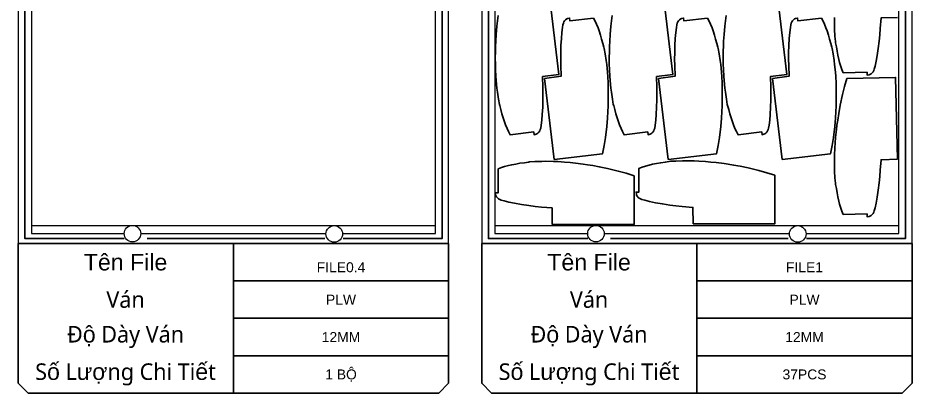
# Model space of a CAD drawing. Header units: millimetres. Extents: x -10628 to 24720, y -21829 to 4032.
# Drawn here: x 5248 to 7949, y -11150 to -10016 of the extents above; entities that cross this region are included whole.
import ezdxf
from ezdxf.enums import TextEntityAlignment as Align
from ezdxf.lldxf.tags import DXFTag

# ---------------------------------------------------------------- set-up
doc = ezdxf.new("R2010")
doc.units = ezdxf.units.MM
doc.layers.add('layer chu', color=7, linetype='Continuous', lineweight=9)
doc.layers.add('layer khung van cnc', color=7, linetype='Continuous', lineweight=25, true_color=0xfbf59b)
doc.layers.add('layer mau', color=7, linetype='Continuous')
doc.styles.add('Text Dim', font='arial.ttf')
tags = doc.linetypes.add('DATTRANHVAKEPVAN', pattern='A,32.156035,-1.521322,["DAT TRÁNH VA CHẠM KẸP VÁN",Text Dim,S=2.23494,R=0,X=0,Y=-0.877209],-47.8264', length=81.503757).pattern_tags.tags
tags[6] = DXFTag(74, 10)
tags = doc.linetypes.add('KVVIENMAY', pattern='A,46.311228,-10.280676,["KV VIỀN MÁY",Text Dim,S=10.028098,R=0,X=0,Y=-4.346144],-100.988212', length=157.580116).pattern_tags.tags
tags[6] = DXFTag(74, 10)

# ---------------------------------------------------------------- blocks, each defined once
blk = doc.blocks.new('khung van cnc')
at = {"color": 2, "linetype": 'DATTRANHVAKEPVAN', "lineweight": 5}
for p, q in [((-1453, -44.4), (-1148, -44.4)), ((-1148, -44.4), (-538.7, -44.4)), ((-539.1, -45.3), (-233, -44.4))]:
    blk.add_line(p, q, dxfattribs=at)
at = {"color": 250, "lineweight": 5}
blk.add_line((-1494.1, -99.4), (-193, -99.4), dxfattribs=at)
at = {"lineweight": 5}
blk.add_lwpolyline([(-193, -99.4), (-193, 2370.6), (-223, 2400.6), (-1463, 2400.6), (-1493, 2370.6), (-1493, -99.4)], close=True, dxfattribs=at)
at = {"color": 1, "linetype": 'KVVIENMAY'}
for points in [[(-511.9, -84.4), (-213, -84.4), (-213, 2370.6), (-228, 2385.6), (-1458, 2385.6), (-1473, 2370.6), (-1473, -84.4), (-1172.8, -84.4)], [(-1104, -84.4), (-567.2, -84.4)]]:
    blk.add_lwpolyline(points, dxfattribs=at)
at = {"lineweight": 5}
for points in [[(-513.5, -69.4), (-233, -69.4), (-233, 2370.6), (-1453, 2370.6), (-1453, -69.4), (-1173, -69.4)], [(-1123, -69.4), (-563.5, -69.4)]]:
    blk.add_lwpolyline(points, dxfattribs=at)
blk.add_lwpolyline([(-843, -551.3), (-1463, -551.3), (-1493, -521.3), (-1493, -99.4), (-843, -99.4)], close=True)
for centre in [(-1148, -69.4), (-538.5, -70.2)]:
    blk.add_circle(centre, 25, dxfattribs=at)
at = {"layer": 'layer mau'}
for points in [[(-843, -99.4), (-193, -99.4), (-193, -212.4), (-843, -212.4)], [(-843, -212.4), (-193, -212.4), (-193, -325.3), (-843, -325.3)], [(-843, -325.3), (-193, -325.3), (-193, -438.3), (-843, -438.3)], [(-843, -438.3), (-193, -438.3), (-193, -521.2), (-223, -551.2), (-843, -551.2)]]:
    blk.add_lwpolyline(points, close=True, dxfattribs=at)
at = {"color": 254, "lineweight": 5, "char_height": 50, "width": 647.53, "attachment_point": 5}
for s, insert in [('{\\fArial|b0|i0|c163|p34;Tên File}', (-1168.8, -155.9)), ('{\\fYu Gothic UI Semilight|b0|i0|c128|p34;Ván}', (-1168.8, -268.9)), ('{\\fYu Gothic UI Semilight|b0|i0|c128|p34;Đ\\fArial|b0|i0|c163|p34;ộ\\fYu Gothic UI Semilight|b0|i0|c128|p34; Dày Ván}', (-1168.8, -381.8)), ('{\\fYu Gothic UI Semilight|b0|i0|c128|p34;S\\fArial|b0|i0|c163|p34;ố\\fYu Gothic UI Semilight|b0|i0|c128|p34; L\\fArial|b0|i0|c163|p34;ượ\\fYu Gothic UI Semilight|b0|i0|c128|p34;ng Chi Ti\\fArial|b0|i0|c163|p34;ế\\fYu Gothic UI Semilight|b0|i0|c128|p34;t}', (-1168.8, -494.8))]:
    blk.add_mtext(s, dxfattribs=dict(at, insert=insert))
at = {"layer": 'layer mau'}
for tag, p in [('ÁGF', (-518, -155.9)), ('TENFILE', (-518, -268.9)), ('TENFILE', (-518, -381.8)), ('TENFILE', (-518, -494.8))]:
    blk.add_attdef(tag, text='', height=30, dxfattribs=at).set_placement(p, align=Align.MIDDLE_CENTER)

msp = doc.modelspace()

# ---------------------------------------------------------------- linework, layer by layer
for points in [[(6853.186, -9941.957), (6882.306, -10186.985), (6832.736, -10193.562), (6833.661, -10225.727), (6833.955, -10244.919), (6833.816, -10263.964), (6833.152, -10286.154), (6831.904, -10307.83), (6830.282, -10325.426), (6828.477, -10340.21), (6827.135, -10349.045), (6825.85, -10353.829), (6824.144, -10357.877), (6821.923, -10361.284), (6818.925, -10364.333), (6815.682, -10366.571), (6813.024, -10367.717), (6807.098, -10369.365), (6806.066, -10360.681), (6734.811, -10369.149), (6729.568, -10359.561), (6725.464, -10350.601), (6721.036, -10339.592), (6717.638, -10330.167), (6713.7, -10317.9), (6710.174, -10305.843), (6706.738, -10292.631), (6703.339, -10281.128), (6702.253, -10277.586), (6699.532, -10261.556), (6696.497, -10240.915), (6694.882, -10228.641), (6692.729, -10205.907), (6691.656, -10192.538), (6690.546, -10172.442), (6690.133, -10155.602), (6690.006, -10139.306), (6690.26, -10115.78), (6690.568, -10102.659), (6691.233, -10086.759), (6692.424, -10066.714), (6694.545, -10041.309), (6698.41, -10008.533)], [(7197.439, -9941.957), (7226.558, -10186.985), (7176.989, -10193.562), (7177.913, -10225.727), (7178.207, -10244.919), (7178.069, -10263.964), (7177.405, -10286.154), (7176.157, -10307.83), (7174.534, -10325.426), (7172.729, -10340.21), (7171.387, -10349.045), (7170.103, -10353.829), (7168.396, -10357.877), (7166.176, -10361.284), (7163.177, -10364.333), (7159.935, -10366.571), (7157.276, -10367.717), (7151.35, -10369.365), (7150.318, -10360.681), (7079.063, -10369.149), (7073.821, -10359.561), (7069.717, -10350.601), (7065.288, -10339.592), (7061.891, -10330.167), (7057.953, -10317.9), (7054.426, -10305.843), (7050.99, -10292.631), (7047.591, -10281.128), (7046.505, -10277.586), (7043.784, -10261.556), (7040.749, -10240.915), (7039.134, -10228.641), (7036.981, -10205.907), (7035.908, -10192.538), (7034.798, -10172.442), (7034.385, -10155.602), (7034.259, -10139.306), (7034.513, -10115.78), (7034.821, -10102.659), (7035.485, -10086.759), (7036.676, -10066.714), (7038.798, -10041.309), (7042.663, -10008.533)], [(7541.691, -9941.957), (7570.811, -10186.985), (7521.241, -10193.562), (7522.165, -10225.727), (7522.46, -10244.919), (7522.321, -10263.964), (7521.657, -10286.154), (7520.409, -10307.83), (7518.786, -10325.426), (7516.982, -10340.21), (7515.639, -10349.045), (7514.355, -10353.829), (7512.649, -10357.877), (7510.428, -10361.284), (7507.429, -10364.333), (7504.187, -10366.571), (7501.529, -10367.717), (7495.603, -10369.365), (7494.571, -10360.681), (7423.315, -10369.149), (7418.073, -10359.561), (7413.969, -10350.601), (7409.541, -10339.592), (7406.143, -10330.167), (7402.205, -10317.9), (7398.679, -10305.843), (7395.243, -10292.631), (7391.843, -10281.128), (7390.758, -10277.586), (7388.037, -10261.556), (7385.002, -10240.915), (7383.387, -10228.641), (7381.234, -10205.907), (7380.161, -10192.538), (7379.05, -10172.442), (7378.638, -10155.602), (7378.511, -10139.306), (7378.765, -10115.78), (7379.073, -10102.659), (7379.737, -10086.759), (7380.928, -10066.714), (7383.05, -10041.309), (7386.915, -10008.533)], [(7905.019, -10014.568), (7855.05, -10016.442), (7852.937, -10048.551), (7851.421, -10067.685), (7849.487, -10086.632), (7846.734, -10108.66), (7843.447, -10130.122), (7840.173, -10147.487), (7836.982, -10162.035), (7834.813, -10170.704), (7833.083, -10175.346), (7831.003, -10179.214), (7828.471, -10182.397), (7825.198, -10185.149), (7821.759, -10187.072), (7819.004, -10187.962), (7812.95, -10189.044), (7812.741, -10180.302), (7741.005, -10182.013), (7736.69, -10171.974), (7733.449, -10162.667), (7730.078, -10151.289), (7727.584, -10141.586), (7724.821, -10129.002), (7722.446, -10116.666), (7720.272, -10103.19), (7717.972, -10091.417), (7717.225, -10087.789), (7716.028, -10071.573), (7714.952, -10050.738), (7714.502, -10038.367), (7714.502, -10015.531)]]:
    msp.add_lwpolyline(points)
for points in [[(6839.109, -10198.971), (6888.679, -10192.394), (6887.754, -10160.23), (6887.46, -10141.037), (6887.598, -10121.993), (6888.263, -10099.803), (6889.511, -10078.127), (6891.133, -10060.531), (6892.938, -10045.747), (6894.28, -10036.911), (6895.565, -10032.127), (6897.271, -10028.08), (6899.492, -10024.673), (6902.49, -10021.624), (6905.733, -10019.386), (6908.391, -10018.24), (6914.317, -10016.592), (6915.349, -10025.276), (6986.604, -10016.807), (6991.847, -10026.395), (6995.951, -10035.356), (7000.379, -10046.365), (7003.777, -10055.789), (7007.714, -10068.057), (7011.241, -10080.114), (7014.677, -10093.325), (7018.076, -10104.829), (7019.162, -10108.37), (7021.883, -10124.401), (7024.918, -10145.042), (7026.533, -10157.315), (7028.686, -10180.05), (7029.759, -10193.419), (7030.869, -10213.514), (7031.282, -10230.354), (7031.409, -10246.651), (7031.154, -10270.177), (7030.847, -10283.297), (7030.182, -10299.198), (7028.991, -10319.243), (7026.87, -10344.648), (7023.005, -10377.424), (7019.084, -10402.136), (7014.253, -10426.646), (6868.229, -10444)], [(7183.361, -10198.971), (7232.931, -10192.394), (7232.007, -10160.23), (7231.712, -10141.037), (7231.851, -10121.993), (7232.515, -10099.803), (7233.763, -10078.127), (7235.386, -10060.531), (7237.191, -10045.747), (7238.533, -10036.911), (7239.817, -10032.127), (7241.523, -10028.08), (7243.744, -10024.673), (7246.743, -10021.624), (7249.985, -10019.386), (7252.643, -10018.24), (7258.569, -10016.592), (7259.601, -10025.276), (7330.857, -10016.807), (7336.099, -10026.395), (7340.203, -10035.356), (7344.631, -10046.365), (7348.029, -10055.789), (7351.967, -10068.057), (7355.494, -10080.114), (7358.929, -10093.325), (7362.329, -10104.829), (7363.414, -10108.37), (7366.135, -10124.401), (7369.17, -10145.042), (7370.785, -10157.315), (7372.938, -10180.05), (7374.011, -10193.419), (7375.122, -10213.514), (7375.534, -10230.354), (7375.661, -10246.651), (7375.407, -10270.177), (7375.099, -10283.297), (7374.435, -10299.198), (7373.244, -10319.243), (7371.122, -10344.648), (7367.257, -10377.424), (7363.337, -10402.136), (7358.506, -10426.646), (7212.481, -10444)], [(7527.614, -10198.971), (7577.183, -10192.394), (7576.259, -10160.23), (7575.965, -10141.037), (7576.103, -10121.993), (7576.767, -10099.803), (7578.015, -10078.127), (7579.638, -10060.531), (7581.443, -10045.747), (7582.785, -10036.911), (7584.069, -10032.127), (7585.776, -10028.08), (7587.996, -10024.673), (7590.995, -10021.624), (7594.237, -10019.386), (7596.896, -10018.24), (7602.822, -10016.592), (7603.854, -10025.276), (7675.109, -10016.807), (7680.351, -10026.395), (7684.455, -10035.356), (7688.884, -10046.365), (7692.282, -10055.789), (7696.219, -10068.057), (7699.746, -10080.114), (7703.182, -10093.325), (7706.581, -10104.829), (7707.667, -10108.37), (7710.388, -10124.401), (7713.423, -10145.042), (7715.038, -10157.315), (7717.191, -10180.05), (7718.264, -10193.419), (7719.374, -10213.514), (7719.787, -10230.354), (7719.914, -10246.651), (7719.659, -10270.177), (7719.351, -10283.297), (7718.687, -10299.198), (7717.496, -10319.243), (7715.374, -10344.648), (7711.509, -10377.424), (7707.589, -10402.136), (7702.758, -10426.646), (7556.733, -10444)], [(7905.019, -10442.758), (7855.05, -10444.632), (7852.937, -10476.741), (7851.421, -10495.875), (7849.487, -10514.822), (7846.734, -10536.85), (7843.447, -10558.312), (7840.173, -10575.677), (7836.982, -10590.225), (7834.813, -10598.894), (7833.083, -10603.536), (7831.003, -10607.404), (7828.471, -10610.587), (7825.198, -10613.339), (7821.759, -10615.262), (7819.004, -10616.152), (7812.95, -10617.234), (7812.741, -10608.491), (7741.005, -10610.203), (7736.69, -10600.164), (7733.449, -10590.856), (7730.078, -10579.479), (7727.584, -10569.776), (7724.821, -10557.192), (7722.446, -10544.856), (7720.272, -10531.379), (7717.972, -10519.607), (7717.225, -10515.979), (7716.028, -10499.763), (7714.952, -10478.928), (7714.502, -10466.556), (7714.502, -10443.721), (7714.694, -10430.31), (7715.484, -10410.199), (7716.661, -10393.395), (7718.071, -10377.16), (7720.542, -10353.762), (7722.086, -10340.729), (7724.247, -10324.962), (7727.322, -10305.119), (7731.83, -10280.027), (7738.768, -10247.761), (7745.001, -10223.529), (7752.122, -10199.583), (7899.132, -10196.075)], [(6862.251, -10640.608), (6861.569, -10590.609), (6829.52, -10587.731), (6810.428, -10585.758), (6791.533, -10583.373), (6769.576, -10580.095), (6748.199, -10576.298), (6730.917, -10572.61), (6716.449, -10569.073), (6707.834, -10566.697), (6703.235, -10564.857), (6699.417, -10562.685), (6696.296, -10560.078), (6693.622, -10556.74), (6691.783, -10553.257), (6690.958, -10550.482), (6690.021, -10544.403), (6698.766, -10544.403), (6698.766, -10472.646), (6708.906, -10468.572), (6718.288, -10465.554), (6729.742, -10462.456), (6739.502, -10460.194), (6752.149, -10457.731), (6764.537, -10455.652), (6778.062, -10453.8), (6789.886, -10451.781), (6793.531, -10451.121), (6809.771, -10450.311), (6830.626, -10449.733), (6843.004, -10449.578), (6865.834, -10450.123), (6879.236, -10450.635), (6899.322, -10451.904), (6916.093, -10453.481), (6932.29, -10455.279), (6955.622, -10458.308), (6968.615, -10460.162), (6984.326, -10462.698), (7004.09, -10466.246), (7029.067, -10471.351), (7061.158, -10479.057), (7085.235, -10485.866), (7109.004, -10493.556), (7109.004, -10640.608)], [(7287.449, -10638.994), (7286.767, -10588.995), (7254.718, -10586.117), (7235.625, -10584.145), (7216.73, -10581.759), (7194.774, -10578.481), (7173.397, -10574.684), (7156.115, -10570.996), (7141.647, -10567.459), (7133.032, -10565.084), (7128.433, -10563.244), (7124.615, -10561.072), (7121.494, -10558.465), (7118.82, -10555.127), (7116.98, -10551.643), (7116.156, -10548.868), (7115.219, -10542.789), (7123.964, -10542.789), (7123.964, -10471.032), (7134.103, -10466.958), (7143.485, -10463.94), (7154.94, -10460.842), (7164.7, -10458.58), (7177.346, -10456.118), (7189.735, -10454.039), (7203.26, -10452.186), (7215.084, -10450.168), (7218.729, -10449.508), (7234.969, -10448.697), (7255.824, -10448.119), (7268.202, -10447.964), (7291.031, -10448.509), (7304.434, -10449.021), (7324.52, -10450.29), (7341.291, -10451.868), (7357.488, -10453.665), (7380.82, -10456.694), (7393.813, -10458.548), (7409.523, -10461.084), (7429.288, -10464.632), (7454.265, -10469.737), (7486.356, -10477.443), (7510.433, -10484.253), (7534.202, -10491.942), (7534.202, -10638.994)]]:
    msp.add_lwpolyline(points, close=True)

# ---------------------------------------------------------------- block references
at = {"layer": 'layer khung van cnc'}
ref = msp.add_blockref('khung van cnc', (6742.01, -10598.743), dxfattribs=at)
ref.add_attrib('TENFILE', '1 BỘ', dxfattribs={"layer": 'layer chu', "lineweight": 5, "height": 30, "style": 'Text Dim'}).set_placement((6224.006, -11093.502), align=Align.MIDDLE_CENTER)
ref.add_attrib('TENFILE', '12MM', dxfattribs={"layer": 'layer chu', "height": 30, "style": 'Text Dim'}).set_placement((6224.006, -10980.554), align=Align.MIDDLE_CENTER)
ref.add_attrib('TENFILE', 'PLW', dxfattribs={"layer": 'layer chu', "height": 30, "style": 'Text Dim'}).set_placement((6224.006, -10867.605), align=Align.MIDDLE_CENTER)
ref.add_attrib('ÁGF', 'FILE0.4', dxfattribs={"layer": 'layer chu', "height": 30, "style": 'Text Dim'}).set_placement((6224.006, -10754.657), align=Align.TOP_CENTER)
ref = msp.add_blockref('khung van cnc', (8142.01, -10598.743), dxfattribs=at)
ref.add_attrib('TENFILE', '37PCS', dxfattribs={"layer": 'layer chu', "lineweight": 5, "height": 30, "style": 'Text Dim'}).set_placement((7624.006, -11093.502), align=Align.MIDDLE_CENTER)
ref.add_attrib('TENFILE', '12MM', dxfattribs={"layer": 'layer chu', "height": 30, "style": 'Text Dim'}).set_placement((7624.006, -10980.554), align=Align.MIDDLE_CENTER)
ref.add_attrib('TENFILE', 'PLW', dxfattribs={"layer": 'layer chu', "height": 30, "style": 'Text Dim'}).set_placement((7624.006, -10867.605), align=Align.MIDDLE_CENTER)
ref.add_attrib('ÁGF', 'FILE1', dxfattribs={"layer": 'layer chu', "height": 30, "style": 'Text Dim'}).set_placement((7624.006, -10754.657), align=Align.TOP_CENTER)

doc.saveas('drawing.dxf')
